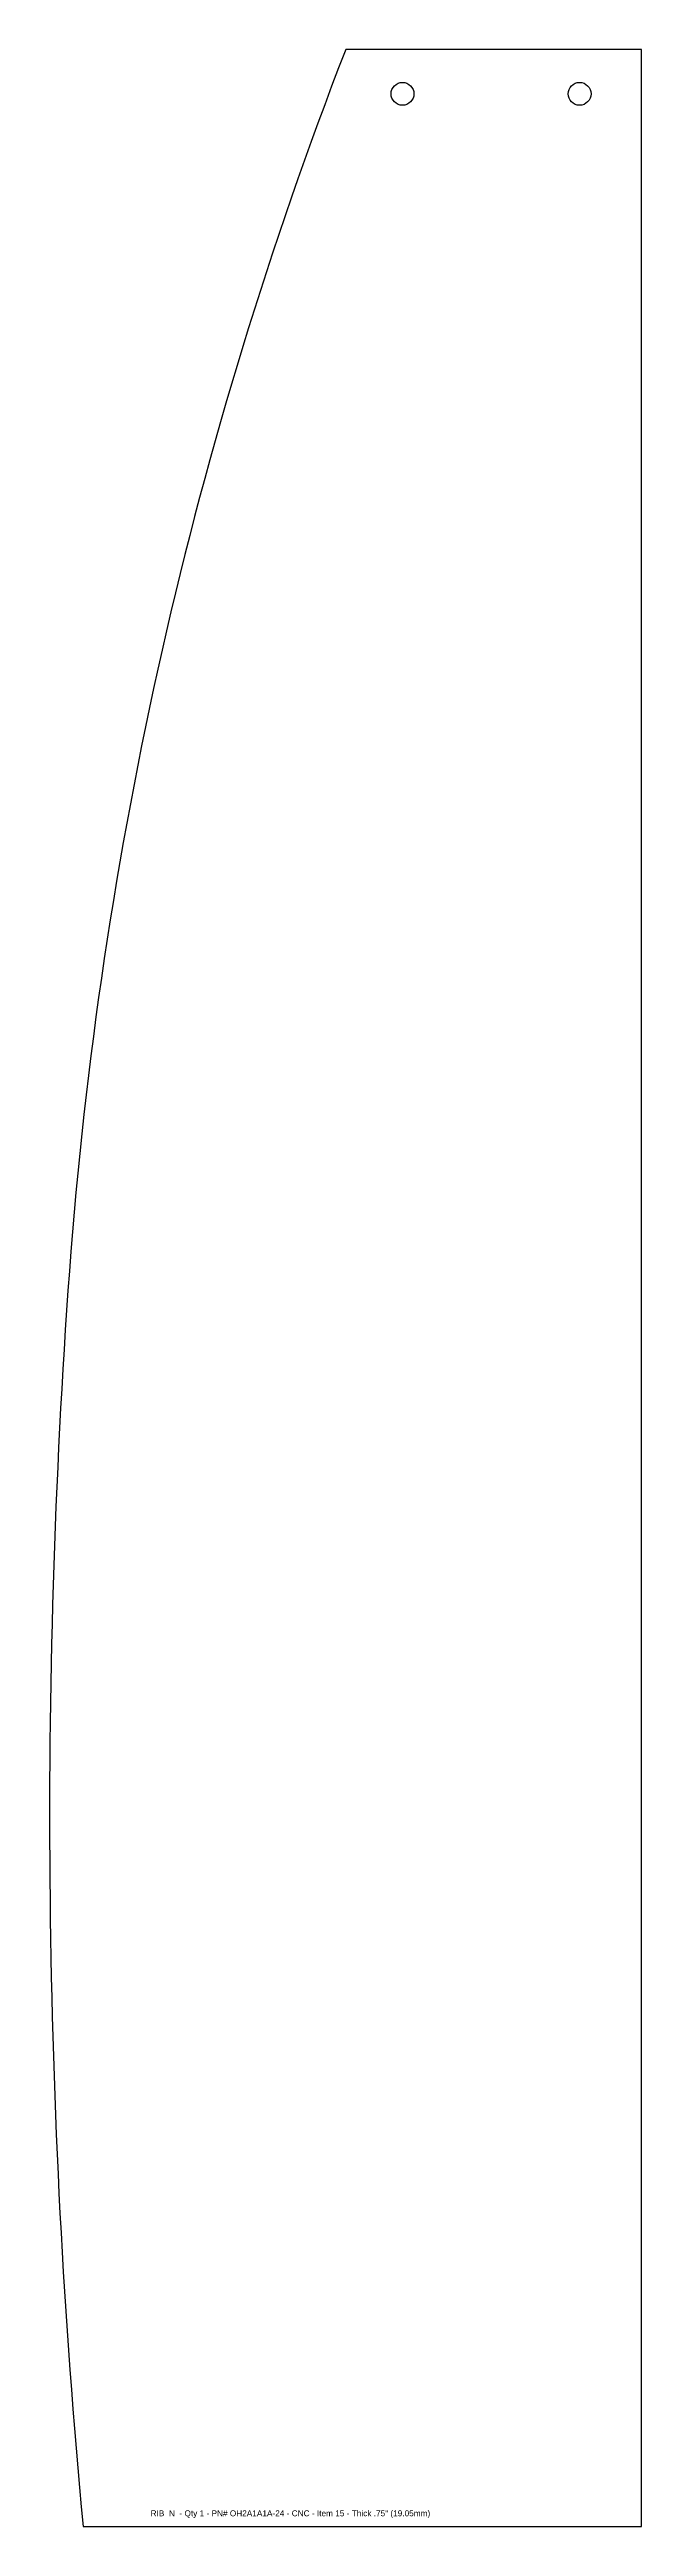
# Model space of a CAD drawing. Header units: inches. Extents: x 3.5 to 8.5, y 4.8 to 25.8.
import ezdxf

# ---------------------------------------------------------------- set-up
doc = ezdxf.new("R2010")
doc.units = ezdxf.units.IN
doc.header["$MEASUREMENT"] = 0
doc.layers.add('Info', color=4, linetype='Continuous')
doc.styles.add('Annotative', font='arial.ttf')

msp = doc.modelspace()

# ---------------------------------------------------------------- linework, layer by layer
at = {"color": 7, "linetype": 'Continuous'}
msp.add_lwpolyline([(6.029, 25.793, 0.07433), (3.688, 15.443, 0.041711), (3.804, 4.805), (8.534, 4.805), (8.534, 25.793)], format="xyb", close=True, dxfattribs=at)
for centre in [(6.51, 25.418), (8.01, 25.418)]:
    msp.add_circle(centre, 0.0968, dxfattribs=at)

# ---------------------------------------------------------------- texts
at = {"layer": 'Info', "style": 'Annotative'}
msp.add_text('RIB  N  - Qty 1 - PN# OH2A1A1A-24 - CNC - Item 15 - Thick .75" (19.05mm)', height=0.05, dxfattribs=at).set_placement((4.376, 4.892))

doc.saveas('drawing.dxf')
